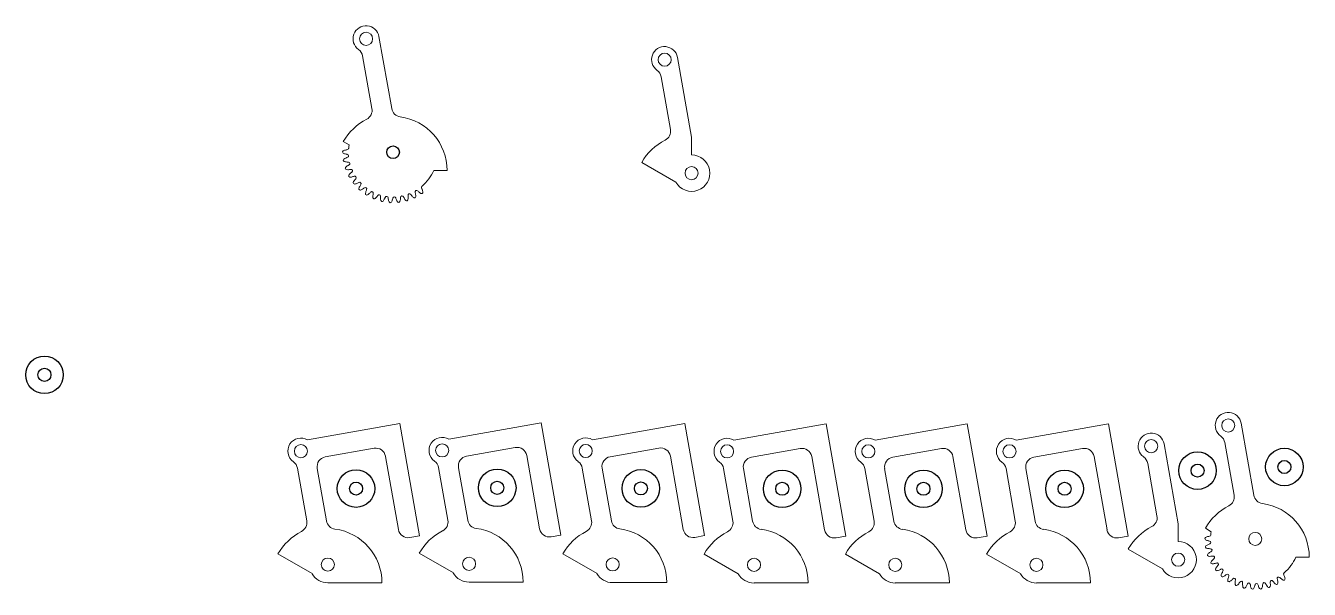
# Model space of a CAD drawing. Header units: inches. Extents: x -3.1 to 13.1, y -0.1 to 7.1.
import ezdxf

# ---------------------------------------------------------------- set-up
doc = ezdxf.new("R2010")
doc.units = ezdxf.units.IN
doc.header["$MEASUREMENT"] = 0

# ---------------------------------------------------------------- blocks, each defined once
blk = doc.blocks.new('A$C725E16FA')
at = {"color": 7, "linetype": 'Continuous', "lineweight": 15}
for p, q in [((0.374, 1.802), (1.538, 2.007)), ((1.538, 2.007), (1.788, 0.592)), ((0.597, 1.587), (1.212, 1.696)), ((1.357, 1.594), (1.52, 0.671)), ((0.245, 1.444), (0.362, 0.78)), ((0.612, 0.779), (0.495, 1.442)), ((1.665, 0.57), (1.788, 0.592)), ((0, 0.363), (0.431, 0.115)), ((0.629, 0), (1.312, 0))]:
    blk.add_line(p, q, dxfattribs=at)
for centre in [(0.289, 1.66), (0.629, 0.229)]:
    blk.add_circle(centre, 0.0827, dxfattribs=at)
for centre, radius, start, end in [((0.289, 1.66), 0.165, 59.1087, 234.7703), ((1.234, 1.573), 0.125, 10, 100), ((0.121, 1.422), 0.126, 10, 54.7703), ((0.619, 1.464), 0.125, 100, 190), ((0.238, 0.758), 0.126, 297.3043, 10), ((0.736, 0.801), 0.126, 190, 262.3972), ((0.629, 0), 0.683, 0, 82.3972), ((1.643, 0.693), 0.125, 190, 280), ((0.629, 0), 0.727, 117.3043, 150), ((0.629, 0.229), 0.23, 210, 270)]:
    blk.add_arc(centre, radius, start, end, dxfattribs=at)
blk = doc.blocks.new('A$C192E00E4')
at = {"color": 7, "linetype": 'Continuous', "lineweight": 15}
for p, q in [((0.62, 1.186), (0.46, 2.096)), ((0.253, 1.851), (0.37, 1.187)), ((0.008, 0.77), (0.082, 0.727)), ((1.151, 0.407), (1.32, 0.407))]:
    blk.add_line(p, q, dxfattribs=at)
for centre in [(0.297, 2.067), (0.637, 0.636)]:
    blk.add_circle(centre, 0.0827, dxfattribs=at)
for centre, radius, start, end in [((0.297, 2.067), 0.165, 10, 234.7703), ((0.129, 1.829), 0.126, 10, 54.7703), ((0.246, 1.165), 0.126, 297.3043, 10), ((0.744, 1.208), 0.126, 190, 262.3972), ((0.637, 0.407), 0.727, 117.3043, 150), ((0.637, 0.407), 0.682, 0, 82.3972), ((0.637, 0.636), 0.563, 175.0676, 175.3022), ((0.637, 0.636), 0.563, 170.6916, 174.4997), ((0.637, 0.636), 0.563, 310.4009, 335.9207)]:
    blk.add_arc(centre, radius, start, end, dxfattribs=at)
for points, knots in [([(0.077, 0.683), (0.075, 0.675), (0.062, 0.67), (0.043, 0.666), (0.02, 0.661), (0.002, 0.653), (0, 0.639)], [0.0500033, 0.0500033, 0.0500033, 0.0500033, 0.2719528, 0.4317612, 0.6501836, 1, 1, 1, 1]), ([(0.077, 0.592), (0.077, 0.602), (0.063, 0.608), (0.043, 0.613), (0.02, 0.618), (0.002, 0.626), (0, 0.639)], [0.0136147, 0.0136147, 0.0136147, 0.0136147, 0.2719528, 0.4317612, 0.6501836, 1, 1, 1, 1]), ([(0.077, 0.592), (0.079, 0.582), (0.066, 0.573), (0.047, 0.566), (0.025, 0.557), (0.008, 0.546), (0.009, 0.532)], [0.0136147, 0.0136147, 0.0136147, 0.0136147, 0.2719528, 0.4317612, 0.6501836, 1, 1, 1, 1]), ([(0.092, 0.498), (0.091, 0.508), (0.076, 0.512), (0.056, 0.513), (0.032, 0.515), (0.013, 0.519), (0.009, 0.532)], [0.0136147, 0.0136147, 0.0136147, 0.0136147, 0.2719528, 0.4317612, 0.6501836, 1, 1, 1, 1]), ([(0.092, 0.498), (0.096, 0.489), (0.085, 0.478), (0.067, 0.468), (0.047, 0.455), (0.032, 0.441), (0.035, 0.428)], [0.0136147, 0.0136147, 0.0136147, 0.0136147, 0.2719528, 0.4317612, 0.6501836, 1, 1, 1, 1]), ([(0.123, 0.409), (0.12, 0.418), (0.105, 0.42), (0.085, 0.417), (0.061, 0.415), (0.041, 0.416), (0.035, 0.428)], [0.0136147, 0.0136147, 0.0136147, 0.0136147, 0.2719528, 0.4317612, 0.6501836, 1, 1, 1, 1]), ([(0.123, 0.409), (0.128, 0.4), (0.119, 0.388), (0.104, 0.374), (0.086, 0.358), (0.074, 0.343), (0.078, 0.33)], [0.0136147, 0.0136147, 0.0136147, 0.0136147, 0.2719528, 0.4317612, 0.6501836, 1, 1, 1, 1]), ([(0.169, 0.326), (0.164, 0.334), (0.149, 0.333), (0.129, 0.327), (0.107, 0.321), (0.087, 0.319), (0.078, 0.33)], [0.0136147, 0.0136147, 0.0136147, 0.0136147, 0.2719528, 0.4317612, 0.6501836, 1, 1, 1, 1]), ([(0.169, 0.326), (0.175, 0.318), (0.168, 0.304), (0.155, 0.288), (0.141, 0.27), (0.131, 0.252), (0.138, 0.24)], [0.0136147, 0.0136147, 0.0136147, 0.0136147, 0.2719528, 0.4317612, 0.6501836, 1, 1, 1, 1]), ([(0.228, 0.251), (0.221, 0.259), (0.207, 0.256), (0.188, 0.246), (0.167, 0.236), (0.148, 0.231), (0.138, 0.24)], [0.0136147, 0.0136147, 0.0136147, 0.0136147, 0.2719528, 0.4317612, 0.6501836, 1, 1, 1, 1]), ([(0.228, 0.251), (0.235, 0.244), (0.231, 0.23), (0.221, 0.212), (0.209, 0.192), (0.203, 0.173), (0.211, 0.162)], [0.0136147, 0.0136147, 0.0136147, 0.0136147, 0.2719528, 0.4317612, 0.6501836, 1, 1, 1, 1]), ([(0.298, 0.188), (0.291, 0.195), (0.277, 0.189), (0.26, 0.177), (0.241, 0.163), (0.223, 0.155), (0.211, 0.162)], [0.0136147, 0.0136147, 0.0136147, 0.0136147, 0.2719528, 0.4317612, 0.6501836, 1, 1, 1, 1]), ([(0.298, 0.188), (0.307, 0.183), (0.305, 0.167), (0.298, 0.148), (0.29, 0.126), (0.287, 0.106), (0.297, 0.097)], [0.0136147, 0.0136147, 0.0136147, 0.0136147, 0.2719528, 0.4317612, 0.6501836, 1, 1, 1, 1]), ([(1.002, 0.208), (0.992, 0.202), (0.995, 0.187), (1.003, 0.168), (1.012, 0.146), (1.017, 0.126), (1.007, 0.117)], [0, 0, 0, 0, 0.271953, 0.431761, 0.650184, 1, 1, 1, 1]), ([(0.378, 0.137), (0.37, 0.143), (0.357, 0.134), (0.343, 0.12), (0.326, 0.103), (0.31, 0.092), (0.297, 0.097)], [0.0136147, 0.0136147, 0.0136147, 0.0136147, 0.2719528, 0.4317612, 0.6501836, 1, 1, 1, 1]), ([(0.378, 0.137), (0.388, 0.133), (0.388, 0.118), (0.384, 0.098), (0.381, 0.075), (0.381, 0.055), (0.393, 0.048)], [0.0136147, 0.0136147, 0.0136147, 0.0136147, 0.2719528, 0.4317612, 0.6501836, 1, 1, 1, 1]), ([(0.466, 0.101), (0.457, 0.105), (0.445, 0.095), (0.434, 0.078), (0.42, 0.059), (0.406, 0.045), (0.393, 0.048)], [0.0136147, 0.0136147, 0.0136147, 0.0136147, 0.2719528, 0.4317612, 0.6501836, 1, 1, 1, 1]), ([(0.466, 0.101), (0.476, 0.099), (0.479, 0.084), (0.478, 0.063), (0.479, 0.04), (0.482, 0.02), (0.495, 0.015)], [0.0136147, 0.0136147, 0.0136147, 0.0136147, 0.2719528, 0.4317612, 0.6501836, 1, 1, 1, 1]), ([(0.558, 0.08), (0.548, 0.082), (0.539, 0.07), (0.531, 0.051), (0.52, 0.03), (0.508, 0.014), (0.495, 0.015)], [0.0136147, 0.0136147, 0.0136147, 0.0136147, 0.2719528, 0.4317612, 0.6501836, 1, 1, 1, 1]), ([(0.558, 0.08), (0.568, 0.079), (0.574, 0.065), (0.577, 0.045), (0.581, 0.022), (0.588, 0.003), (0.601, 0)], [0.0136147, 0.0136147, 0.0136147, 0.0136147, 0.2719528, 0.4317612, 0.6501836, 1, 1, 1, 1]), ([(0.653, 0.074), (0.643, 0.075), (0.636, 0.061), (0.63, 0.042), (0.624, 0.019), (0.615, 0.001), (0.601, 0)], [0.0136147, 0.0136147, 0.0136147, 0.0136147, 0.2719528, 0.4317612, 0.6501836, 1, 1, 1, 1]), ([(0.653, 0.074), (0.663, 0.075), (0.671, 0.062), (0.677, 0.043), (0.685, 0.021), (0.695, 0.003), (0.709, 0.003)], [0.0136147, 0.0136147, 0.0136147, 0.0136147, 0.2719528, 0.4317612, 0.6501836, 1, 1, 1, 1]), ([(0.747, 0.085), (0.737, 0.084), (0.732, 0.069), (0.73, 0.049), (0.727, 0.026), (0.722, 0.006), (0.709, 0.003)], [0.0136147, 0.0136147, 0.0136147, 0.0136147, 0.2719528, 0.4317612, 0.6501836, 1, 1, 1, 1]), ([(0.747, 0.085), (0.757, 0.088), (0.767, 0.076), (0.776, 0.058), (0.788, 0.038), (0.801, 0.022), (0.814, 0.024)], [0.0136147, 0.0136147, 0.0136147, 0.0136147, 0.2719528, 0.4317612, 0.6501836, 1, 1, 1, 1]), ([(0.838, 0.111), (0.828, 0.108), (0.826, 0.093), (0.828, 0.073), (0.829, 0.049), (0.826, 0.029), (0.814, 0.024)], [0.0136147, 0.0136147, 0.0136147, 0.0136147, 0.2719528, 0.4317612, 0.6501836, 1, 1, 1, 1]), ([(0.838, 0.111), (0.847, 0.115), (0.859, 0.106), (0.871, 0.09), (0.886, 0.071), (0.901, 0.058), (0.914, 0.062)], [0.0136147, 0.0136147, 0.0136147, 0.0136147, 0.2719528, 0.4317612, 0.6501836, 1, 1, 1, 1]), ([(0.923, 0.152), (0.914, 0.148), (0.915, 0.133), (0.92, 0.113), (0.925, 0.09), (0.926, 0.07), (0.914, 0.062)], [0.0136147, 0.0136147, 0.0136147, 0.0136147, 0.2719528, 0.4317612, 0.6501836, 1, 1, 1, 1]), ([(0.923, 0.152), (0.932, 0.158), (0.945, 0.151), (0.96, 0.137), (0.978, 0.121), (0.995, 0.111), (1.007, 0.117)], [0.0136147, 0.0136147, 0.0136147, 0.0136147, 0.2719528, 0.4317612, 0.6501836, 1, 1, 1, 1])]:
    blk.add_open_spline(points, degree=3, knots=knots, dxfattribs=at)
blk.add_open_spline([(0.077, 0.685), (0.078, 0.687), (0.078, 0.689), (0.078, 0.69)], degree=3, dxfattribs=at)
blk = doc.blocks.new('A$C5A450B56')
for radius in [0.237, 0.0825]:
    blk.add_circle((0.238, 0.238), radius)
blk = doc.blocks.new('A$C6FD826D6')
at = {"color": 7, "linetype": 'Continuous', "lineweight": 15}
for p, q in [((0.452, 1.689), (0.629, 0.682)), ((0.245, 1.444), (0.362, 0.78)), ((0.629, 0.459), (0.629, 0.682)), ((0.431, 0.115), (0, 0.363))]:
    blk.add_line(p, q, dxfattribs=at)
for centre in [(0.289, 1.66), (0.629, 0.229)]:
    blk.add_circle(centre, 0.0827, dxfattribs=at)
for centre, radius, start, end in [((0.289, 1.66), 0.165, 10, 234.7703), ((0.121, 1.422), 0.126, 10, 54.7703), ((0.238, 0.758), 0.126, 297.3043, 10), ((0.629, 0), 0.727, 117.3043, 150), ((0.629, 0.229), 0.23, 210, 90)]:
    blk.add_arc(centre, radius, start, end, dxfattribs=at)
blk = doc.blocks.new('A$C796F0F0F')
for name, p in [('A$C725E16FA', (0, 0)), ('A$C5A450B56', (0.747, 0.95))]:
    blk.add_blockref(name, p)
blk = doc.blocks.new('A$C174A79CA')
blk.add_blockref('A$C5A450B56', (0, 0))

msp = doc.modelspace()

# ---------------------------------------------------------------- linework, layer by layer
at = {"color": 7, "linetype": 'Continuous', "lineweight": 15}
for p, q in [((1.554, 6.011), (1.393, 6.92)), ((1.186, 6.675), (1.304, 6.011)), ((5.162, 6.656), (5.339, 5.65)), ((4.955, 6.412), (5.072, 5.747)), ((0.941, 5.595), (1.016, 5.552)), ((5.339, 5.427), (5.339, 5.65)), ((2.084, 5.231), (2.253, 5.231)), ((5.141, 5.082), (4.71, 5.331))]:
    msp.add_line(p, q, dxfattribs=at)
for centre in [(1.23, 6.891), (4.999, 6.628), (5.339, 5.197)]:
    msp.add_circle(centre, 0.0827, dxfattribs=at)
for centre, radius in [((1.571, 5.461), 0.08), ((-2.83, 2.652), 0.237), ((-2.83, 2.652), 0.0825)]:
    msp.add_circle(centre, radius)
for centre, radius, start, end in [((1.23, 6.891), 0.165, 10, 234.7703), ((1.062, 6.653), 0.126, 10, 54.7703), ((4.999, 6.628), 0.165, 10, 234.7703), ((4.831, 6.39), 0.126, 10, 54.7703), ((1.18, 5.989), 0.126, 297.3043, 10), ((1.678, 6.033), 0.126, 190, 262.3972), ((1.571, 5.231), 0.727, 117.3043, 150), ((1.571, 5.231), 0.682, 0, 82.3972), ((4.948, 5.725), 0.126, 297.3043, 10), ((1.571, 5.461), 0.563, 170.6916, 174.4997), ((5.339, 4.968), 0.727, 117.3043, 150), ((1.571, 5.461), 0.563, 175.0676, 175.3022), ((5.339, 5.197), 0.23, 210, 90), ((1.571, 5.461), 0.563, 310.4009, 335.9207)]:
    msp.add_arc(centre, radius, start, end, dxfattribs=at)
msp.add_open_spline([(1.01, 5.509), (1.011, 5.511), (1.011, 5.513), (1.011, 5.515)], degree=3, dxfattribs=at)
for points, knots in [([(1.01, 5.507), (1.008, 5.5), (0.996, 5.494), (0.977, 5.49), (0.954, 5.485), (0.935, 5.477), (0.933, 5.464)], [0.0500033, 0.0500033, 0.0500033, 0.0500033, 0.2719528, 0.4317612, 0.6501836, 1, 1, 1, 1]), ([(1.01, 5.416), (1.01, 5.426), (0.996, 5.432), (0.976, 5.437), (0.953, 5.442), (0.935, 5.45), (0.933, 5.464)], [0.0136147, 0.0136147, 0.0136147, 0.0136147, 0.2719528, 0.4317612, 0.6501836, 1, 1, 1, 1]), ([(1.01, 5.416), (1.012, 5.406), (0.999, 5.397), (0.98, 5.39), (0.958, 5.381), (0.942, 5.37), (0.942, 5.357)], [0.0136147, 0.0136147, 0.0136147, 0.0136147, 0.2719528, 0.4317612, 0.6501836, 1, 1, 1, 1]), ([(1.026, 5.322), (1.024, 5.332), (1.009, 5.336), (0.989, 5.337), (0.965, 5.339), (0.946, 5.344), (0.942, 5.357)], [0.0136147, 0.0136147, 0.0136147, 0.0136147, 0.2719528, 0.4317612, 0.6501836, 1, 1, 1, 1]), ([(1.026, 5.322), (1.029, 5.313), (1.018, 5.302), (1, 5.292), (0.98, 5.279), (0.966, 5.266), (0.968, 5.252)], [0.0136147, 0.0136147, 0.0136147, 0.0136147, 0.2719528, 0.4317612, 0.6501836, 1, 1, 1, 1]), ([(1.057, 5.233), (1.053, 5.242), (1.038, 5.244), (1.018, 5.241), (0.994, 5.239), (0.974, 5.24), (0.968, 5.252)], [0.0136147, 0.0136147, 0.0136147, 0.0136147, 0.2719528, 0.4317612, 0.6501836, 1, 1, 1, 1]), ([(1.057, 5.233), (1.061, 5.224), (1.052, 5.212), (1.037, 5.199), (1.019, 5.183), (1.007, 5.167), (1.012, 5.154)], [0.0136147, 0.0136147, 0.0136147, 0.0136147, 0.2719528, 0.4317612, 0.6501836, 1, 1, 1, 1]), ([(1.102, 5.15), (1.097, 5.159), (1.082, 5.158), (1.063, 5.152), (1.04, 5.145), (1.02, 5.143), (1.012, 5.154)], [0.0136147, 0.0136147, 0.0136147, 0.0136147, 0.2719528, 0.4317612, 0.6501836, 1, 1, 1, 1]), ([(1.102, 5.15), (1.108, 5.142), (1.102, 5.128), (1.088, 5.113), (1.074, 5.094), (1.064, 5.076), (1.071, 5.065)], [0.0136147, 0.0136147, 0.0136147, 0.0136147, 0.2719528, 0.4317612, 0.6501836, 1, 1, 1, 1]), ([(1.161, 5.076), (1.155, 5.083), (1.14, 5.08), (1.122, 5.071), (1.1, 5.061), (1.081, 5.055), (1.071, 5.065)], [0.0136147, 0.0136147, 0.0136147, 0.0136147, 0.2719528, 0.4317612, 0.6501836, 1, 1, 1, 1]), ([(1.161, 5.076), (1.169, 5.069), (1.164, 5.054), (1.154, 5.037), (1.142, 5.016), (1.136, 4.997), (1.145, 4.986)], [0.0136147, 0.0136147, 0.0136147, 0.0136147, 0.2719528, 0.4317612, 0.6501836, 1, 1, 1, 1]), ([(1.935, 5.032), (1.926, 5.027), (1.928, 5.011), (1.937, 4.992), (1.946, 4.97), (1.95, 4.95), (1.94, 4.941)], [0, 0, 0, 0, 0.271953, 0.431761, 0.650184, 1, 1, 1, 1]), ([(1.232, 5.012), (1.224, 5.019), (1.21, 5.013), (1.194, 5.001), (1.174, 4.987), (1.156, 4.979), (1.145, 4.986)], [0.0136147, 0.0136147, 0.0136147, 0.0136147, 0.2719528, 0.4317612, 0.6501836, 1, 1, 1, 1]), ([(1.232, 5.012), (1.24, 5.007), (1.238, 4.992), (1.231, 4.973), (1.223, 4.95), (1.22, 4.93), (1.23, 4.922)], [0.0136147, 0.0136147, 0.0136147, 0.0136147, 0.2719528, 0.4317612, 0.6501836, 1, 1, 1, 1]), ([(1.312, 4.962), (1.303, 4.967), (1.29, 4.959), (1.276, 4.944), (1.259, 4.928), (1.243, 4.916), (1.23, 4.922)], [0.0136147, 0.0136147, 0.0136147, 0.0136147, 0.2719528, 0.4317612, 0.6501836, 1, 1, 1, 1]), ([(1.312, 4.962), (1.321, 4.958), (1.322, 4.943), (1.318, 4.922), (1.314, 4.899), (1.314, 4.879), (1.326, 4.872)], [0.0136147, 0.0136147, 0.0136147, 0.0136147, 0.2719528, 0.4317612, 0.6501836, 1, 1, 1, 1]), ([(1.399, 4.925), (1.39, 4.929), (1.379, 4.919), (1.367, 4.902), (1.353, 4.883), (1.339, 4.869), (1.326, 4.872)], [0.0136147, 0.0136147, 0.0136147, 0.0136147, 0.2719528, 0.4317612, 0.6501836, 1, 1, 1, 1]), ([(1.399, 4.925), (1.409, 4.923), (1.412, 4.908), (1.412, 4.888), (1.412, 4.864), (1.415, 4.844), (1.428, 4.839)], [0.0136147, 0.0136147, 0.0136147, 0.0136147, 0.2719528, 0.4317612, 0.6501836, 1, 1, 1, 1]), ([(1.492, 4.904), (1.482, 4.906), (1.472, 4.894), (1.464, 4.876), (1.453, 4.854), (1.442, 4.838), (1.428, 4.839)], [0.0136147, 0.0136147, 0.0136147, 0.0136147, 0.2719528, 0.4317612, 0.6501836, 1, 1, 1, 1]), ([(1.492, 4.904), (1.502, 4.903), (1.507, 4.889), (1.51, 4.869), (1.514, 4.846), (1.521, 4.827), (1.534, 4.824)], [0.0136147, 0.0136147, 0.0136147, 0.0136147, 0.2719528, 0.4317612, 0.6501836, 1, 1, 1, 1]), ([(1.586, 4.899), (1.576, 4.899), (1.569, 4.886), (1.564, 4.866), (1.557, 4.843), (1.548, 4.825), (1.534, 4.824)], [0.0136147, 0.0136147, 0.0136147, 0.0136147, 0.2719528, 0.4317612, 0.6501836, 1, 1, 1, 1]), ([(1.586, 4.899), (1.596, 4.9), (1.604, 4.887), (1.61, 4.867), (1.618, 4.845), (1.628, 4.828), (1.642, 4.827)], [0.0136147, 0.0136147, 0.0136147, 0.0136147, 0.2719528, 0.4317612, 0.6501836, 1, 1, 1, 1]), ([(1.68, 4.909), (1.67, 4.908), (1.665, 4.894), (1.664, 4.873), (1.661, 4.85), (1.655, 4.831), (1.642, 4.827)], [0.0136147, 0.0136147, 0.0136147, 0.0136147, 0.2719528, 0.4317612, 0.6501836, 1, 1, 1, 1]), ([(1.68, 4.909), (1.69, 4.912), (1.7, 4.9), (1.71, 4.882), (1.721, 4.862), (1.734, 4.846), (1.747, 4.848)], [0.0136147, 0.0136147, 0.0136147, 0.0136147, 0.2719528, 0.4317612, 0.6501836, 1, 1, 1, 1]), ([(1.771, 4.935), (1.762, 4.933), (1.759, 4.918), (1.761, 4.897), (1.762, 4.874), (1.759, 4.854), (1.747, 4.848)], [0.0136147, 0.0136147, 0.0136147, 0.0136147, 0.2719528, 0.4317612, 0.6501836, 1, 1, 1, 1]), ([(1.771, 4.935), (1.78, 4.94), (1.792, 4.93), (1.805, 4.914), (1.82, 4.896), (1.835, 4.882), (1.848, 4.886)], [0.0136147, 0.0136147, 0.0136147, 0.0136147, 0.2719528, 0.4317612, 0.6501836, 1, 1, 1, 1]), ([(1.857, 4.977), (1.848, 4.972), (1.848, 4.957), (1.853, 4.937), (1.858, 4.914), (1.859, 4.894), (1.848, 4.886)], [0.0136147, 0.0136147, 0.0136147, 0.0136147, 0.2719528, 0.4317612, 0.6501836, 1, 1, 1, 1]), ([(1.857, 4.977), (1.865, 4.982), (1.878, 4.975), (1.893, 4.961), (1.911, 4.945), (1.928, 4.935), (1.94, 4.941)], [0.0136147, 0.0136147, 0.0136147, 0.0136147, 0.2719528, 0.4317612, 0.6501836, 1, 1, 1, 1])]:
    msp.add_open_spline(points, degree=3, knots=knots, dxfattribs=at)

# ---------------------------------------------------------------- block references
for name, p in [('A$C192E00E4', (11.817, -0.053)), ('A$C725E16FA', (0.118, 0.03)), ('A$C796F0F0F', (1.901, 0.039)), ('A$C796F0F0F', (3.714, 0.032)), ('A$C796F0F0F', (5.498, 0.027)), ('A$C796F0F0F', (7.281, 0.027)), ('A$C796F0F0F', (9.063, 0.027)), ('A$C6FD826D6', (10.852, 0.092)), ('A$C174A79CA', (11.488, 1.206)), ('A$C174A79CA', (12.584, 1.252)), ('A$C5A450B56', (0.865, 0.98))]:
    msp.add_blockref(name, p)

doc.saveas('drawing.dxf')
